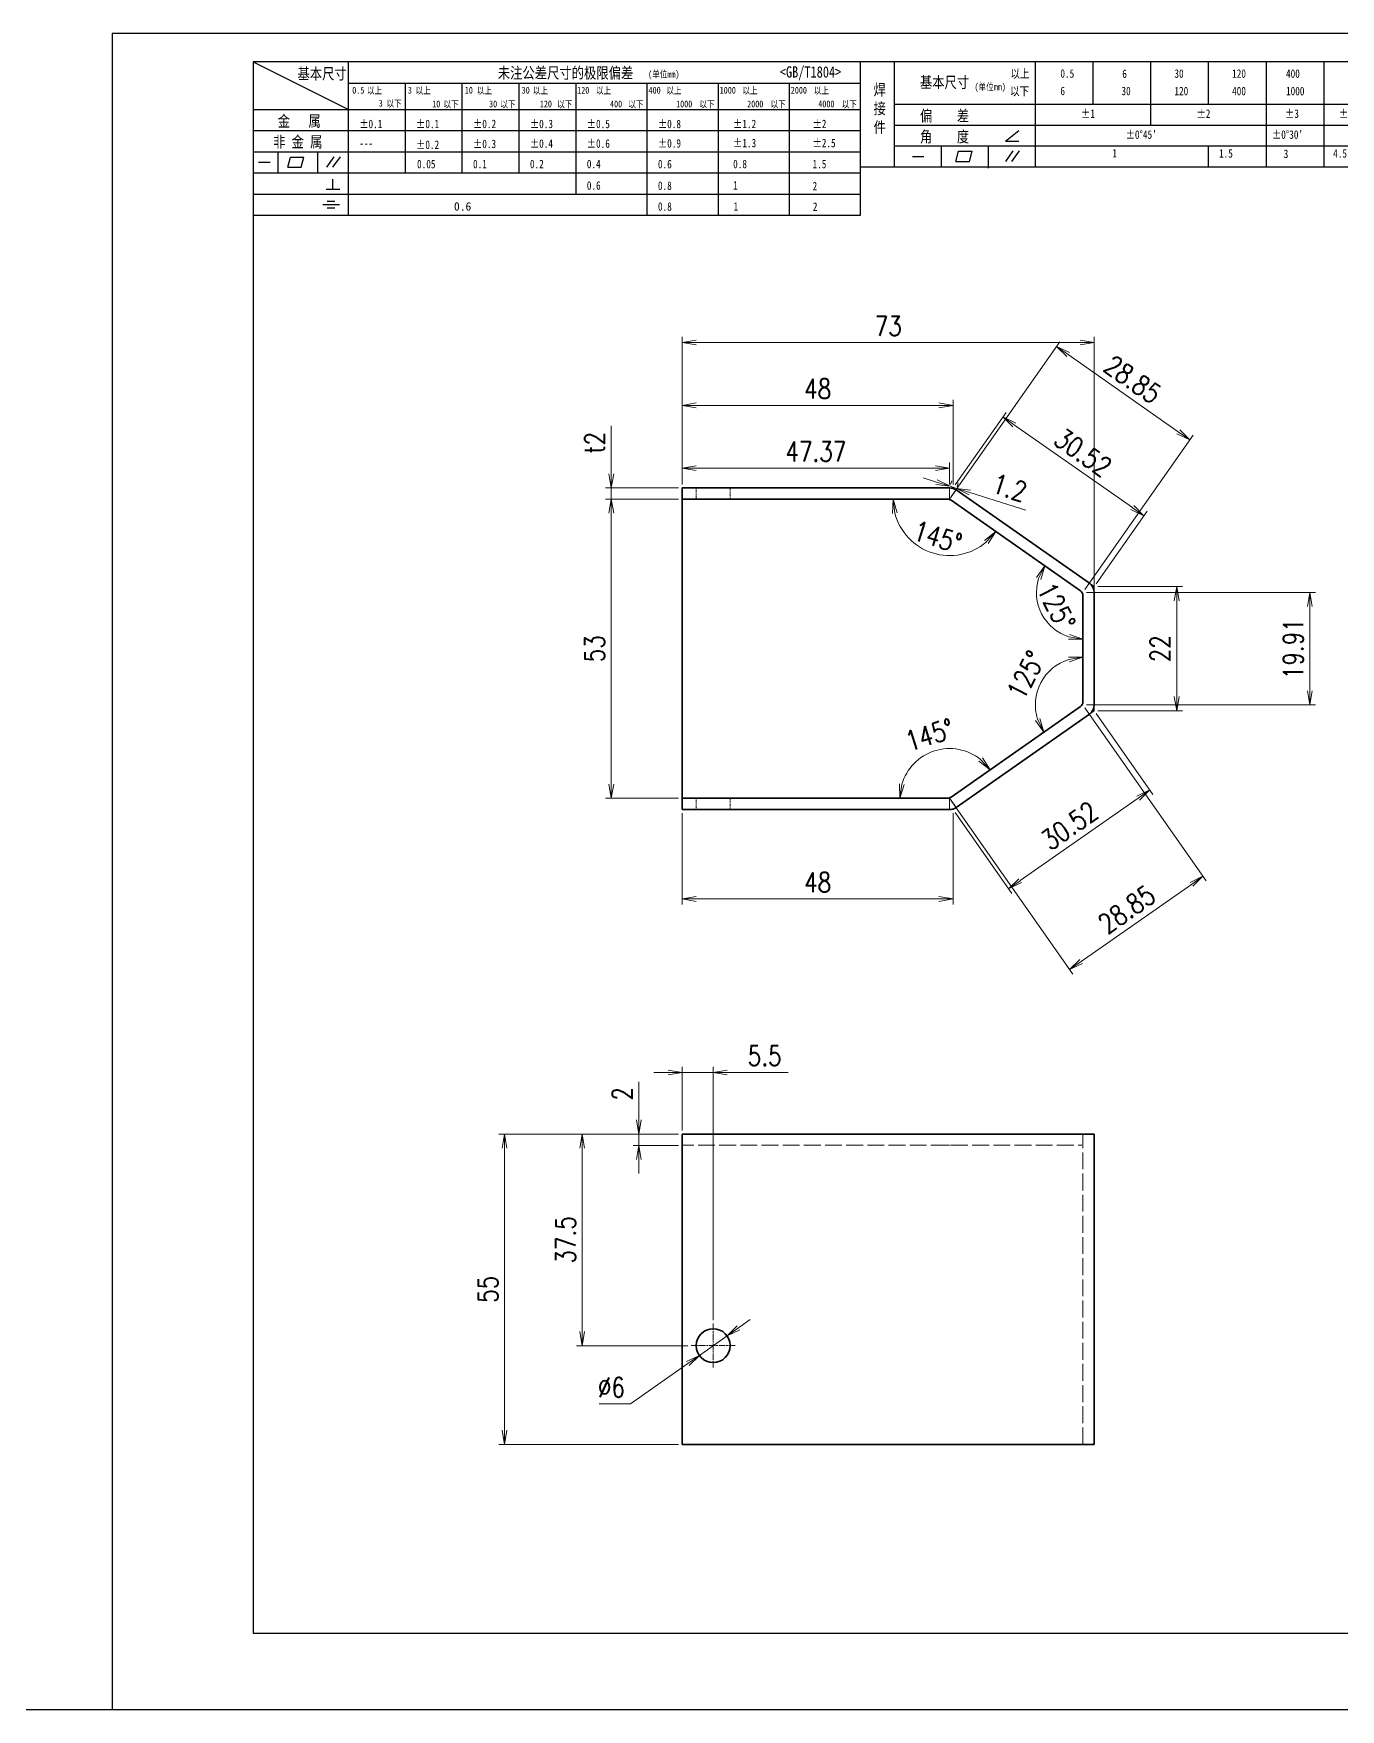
# Model space of a CAD drawing. Header units: millimetres. Extents: x 1201 to 11615, y -7347 to 2683.
# Drawn here: x 10861.1 to 11092.7, y -3109.3 to -2812.3 of the extents above; entities that cross this region are included whole.
import ezdxf

# ---------------------------------------------------------------- set-up
doc = ezdxf.new("R2010")
doc.units = ezdxf.units.MM
doc.linetypes.add('AM_ISO02W050x2', pattern=[3.75, 3, -0.75])
doc.linetypes.add('AM_ISO08W050x2', pattern=[9, 6, -0.75, 1.5, -0.75])
for name, color, linetype, lineweight in [('CENTER', 2, 'AM_ISO08W050x2', 15), ('DIM', 3, 'Continuous', 20), ('DRAWING', 7, 'Continuous', 35), ('HIDDEN', 1, 'AM_ISO02W050x2', 18), ('图框', 7, 'Continuous', 15)]:
    doc.layers.add(name, color=color, linetype=linetype, lineweight=lineweight)
doc.layers.add('图\\M+19E79\\M+195B6\\M+18E9A', color=7, linetype='Continuous')
doc.styles.add('DIM', font='romans.shx', dxfattribs={"width": 0.8, "bigfont": 'bigfont.shx'})
doc.styles.add('国标', font='simfang.ttf', dxfattribs={"width": 0.8})
doc.dimstyles.new('YH 1-1', dxfattribs={"dimtxt": 3.5, "dimasz": 2.5, "dimexe": 1, "dimexo": 0.625, "dimgap": 1.2, "dimtad": 1, "dimtoh": 1, "dimzin": 9, "dimdsep": 46, "dimtxsty": 'DIM', "dimblk": 'OPEN', "dimcen": 0, "dimclrd": 8, "dimclre": 8, "dimclrt": 2, "dimazin": 2, "dimtfac": 0.5, "dimtmove": 0, "dimatfit": 3, "dimldrblk": 'OPEN', "dimfxl": 0, "dimtolj": 1, "dimlwd": 13, "dimlwe": 13, "dimarcsym": 0})
doc.dimstyles.new('YH 1-1$0', dxfattribs={"dimtxt": 3.5, "dimasz": 2.5, "dimexe": 1, "dimexo": 0.625, "dimgap": 1.2, "dimtad": 1, "dimzin": 9, "dimdsep": 46, "dimtxsty": 'DIM', "dimblk": 'OPEN', "dimcen": 0, "dimclrd": 8, "dimclre": 8, "dimclrt": 2, "dimazin": 2, "dimtfac": 0.5, "dimtmove": 0, "dimatfit": 3, "dimldrblk": 'OPEN', "dimfxl": 0, "dimtolj": 1, "dimlwd": 13, "dimlwe": 13, "dimarcsym": 0})
doc.dimstyles.new('YH 1-1$3', dxfattribs={"dimtxt": 3.5, "dimasz": 2.5, "dimexe": 1, "dimexo": 0.625, "dimgap": 1.2, "dimtad": 1, "dimtoh": 1, "dimzin": 9, "dimdsep": 46, "dimtxsty": 'DIM', "dimblk": 'OPEN', "dimcen": 0, "dimclrd": 8, "dimclre": 8, "dimclrt": 2, "dimazin": 2, "dimtfac": 0.5, "dimtmove": 0, "dimatfit": 3, "dimldrblk": 'OPEN', "dimfxl": 0, "dimtolj": 1, "dimlwd": 13, "dimlwe": 13, "dimarcsym": 0})

# ---------------------------------------------------------------- blocks, each defined once
blk = doc.blocks.new('GZDEH零件A3图框V01版')
at = {"layer": 'Defpoints', "linetype": 'Continuous'}
for p, q in [((2857.49, -1549.46), (2857.49, -1846.46)), ((3277.49, -1549.46), (2857.49, -1549.46)), ((2857.49, -1846.46), (3277.49, -1846.46))]:
    blk.add_line(p, q, dxfattribs=at)
at = {"layer": '图\\M+19E79\\M+195B6\\M+18E9A', "linetype": 'Continuous', "lineweight": 30}
for p, q in [((2882.49, -1554.46), (2882.49, -1832.96)), ((3272.49, -1554.46), (2882.49, -1554.46)), ((2882.49, -1832.96), (3272.49, -1832.96))]:
    blk.add_line(p, q, dxfattribs=at)
at = {"layer": '图\\M+19E79\\M+195B6\\M+18E9A', "color": 9}
for p, q in [((2882.49, -1554.46), (2899.37, -1562.92)), ((2899.37, -1581.67), (2899.37, -1554.46)), ((2990.09, -1581.67), (2990.09, -1554.46)), ((2996.09, -1573.08), (2996.09, -1554.46)), ((3021.09, -1561.98), (3021.09, -1554.46)), ((3031.31, -1561.98), (3031.31, -1554.46)), ((3041.53, -1561.98), (3041.53, -1554.46)), ((3051.75, -1561.98), (3051.75, -1554.46)), ((3061.98, -1561.98), (3061.98, -1554.46)), ((3072.2, -1561.98), (3072.2, -1554.46)), ((2899.37, -1558.24), (2990.09, -1558.24)), ((2909.45, -1574.17), (2909.45, -1558.24)), ((2919.53, -1574.17), (2919.53, -1558.24)), ((2929.61, -1574.17), (2929.61, -1558.24)), ((2939.69, -1577.92), (2939.69, -1558.24)), ((2952.29, -1581.67), (2952.29, -1558.24)), ((2964.89, -1581.67), (2964.89, -1558.24)), ((2977.49, -1581.67), (2977.49, -1558.24)), ((2996.09, -1561.98), (3113.09, -1561.98)), ((3021.09, -1573.08), (3021.09, -1561.98)), ((3041.53, -1565.68), (3041.53, -1561.98)), ((3061.98, -1573.08), (3061.98, -1561.98)), ((3072.2, -1573.08), (3072.2, -1561.98)), ((2882.49, -1562.92), (2990.09, -1562.92)), ((2882.49, -1566.67), (2990.09, -1566.67)), ((2996.09, -1565.68), (3113.09, -1565.68)), ((3015.75, -1568.51), (3018.15, -1566.66)), ((2882.49, -1570.42), (2990.09, -1570.42)), ((2886.92, -1574.12), (2886.92, -1570.42)), ((2893.91, -1574.12), (2893.91, -1570.42)), ((2996.09, -1569.38), (3113.09, -1569.38)), ((3004.42, -1573.08), (3004.42, -1569.38)), ((3006.97, -1572.12), (3007.45, -1570.33)), ((3007.45, -1570.33), (3009.86, -1570.33)), ((3009.39, -1572.12), (3009.86, -1570.33)), ((3012.75, -1573.08), (3012.75, -1569.38)), ((3015.75, -1568.51), (3018.15, -1568.51)), ((3015.81, -1572.12), (3017.15, -1570.26)), ((3016.89, -1572.12), (3018.23, -1570.26)), ((3051.75, -1573.08), (3051.75, -1569.38)), ((2883.43, -1572.27), (2885.49, -1572.27)), ((2888.59, -1573.16), (2889.07, -1571.37)), ((2888.59, -1573.16), (2891, -1573.16)), ((2889.07, -1571.37), (2891.48, -1571.37)), ((2891, -1573.16), (2891.48, -1571.37)), ((2895.52, -1573.16), (2896.85, -1571.3)), ((2896.6, -1573.16), (2897.94, -1571.3)), ((2990.09, -1573.08), (3113.09, -1573.08)), ((2999.26, -1571.23), (3001.32, -1571.23)), ((3006.97, -1572.12), (3009.39, -1572.12)), ((3012.75, -1573.33), (3012.75, -1573.08)), ((2882.49, -1574.17), (2990.09, -1574.17)), ((2895.42, -1577.05), (2897.81, -1577.05)), ((2896.58, -1577.05), (2896.58, -1575.28)), ((2882.49, -1577.92), (2990.09, -1577.92)), ((2894.79, -1579.77), (2897.77, -1579.77)), ((2895.57, -1579.17), (2896.92, -1579.17)), ((2882.49, -1581.67), (2990.09, -1581.67)), ((2895.57, -1580.37), (2896.93, -1580.37))]:
    blk.add_line(p, q, dxfattribs=at)
at = {"layer": '图\\M+19E79\\M+195B6\\M+18E9A', "color": 9, "style": '国标', "width": 0.8}
for s, height, p in [('基本尺寸', 2, (2890.33, -1557.58)), ('未注公差尺寸的极限偏差', 2, (2925.81, -1557.44)), ('<GB/T1804>', 2, (2975.78, -1557.27)), ('以上', 1.5, (3016.64, -1557.33)), ('0.5', 1.5, (3025.49, -1557.3)), ('6', 1.5, (3036.45, -1557.34)), ('30', 1.5, (3045.69, -1557.31)), ('120', 1.5, (3055.91, -1557.31)), ('400', 1.5, (3065.46, -1557.31)), ('30', 1.2, (2930.04, -1560.11)), ('基本尺寸', 2, (3000.6, -1559.1)), ('以下', 1.5, (3016.58, -1560.43)), ('6', 1.5, (3025.49, -1560.38)), ('30', 1.5, (3036.31, -1560.39)), ('120', 1.5, (3045.69, -1560.41)), ('400', 1.5, (3055.91, -1560.41)), ('1000', 1.5, (3065.46, -1560.41)), ('金   属', 2, (2886.82, -1565.98)), ('±0.1', 1.5, (2901.27, -1566.23)), ('±0.1', 1.5, (2911.35, -1566.23)), ('±0.2', 1.5, (2921.43, -1566.23)), ('±0.3', 1.5, (2931.51, -1566.23)), ('±0.5', 1.5, (2941.59, -1566.23)), ('±0.8', 1.5, (2954.19, -1566.23)), ('±1.2', 1.5, (2967.51, -1566.23)), ('±2', 1.5, (2981.58, -1566.23)), ('偏    差', 2, (3000.6, -1565.04)), ('±1', 1.5, (3029.16, -1564.42)), ('±2', 1.5, (3049.61, -1564.42)), ('±3', 1.5, (3065.3, -1564.42)), ('±4', 1.5, (3074.85, -1564.42)), ('非 金 属', 2, (2886.02, -1569.65)), ('±0.3', 1.5, (2921.43, -1569.77)), ('±0.4', 1.5, (2931.51, -1569.71)), ('±0.6', 1.5, (2941.59, -1569.71)), ('±0.9', 1.5, (2954.19, -1569.68)), ('±1.3', 1.5, (2967.51, -1569.62)), ('±2.5', 1.5, (2981.58, -1569.61)), ('角    度', 2, (3000.6, -1568.74)), ("±0%%D45'", 1.5, (3037.06, -1568.12)), ("±0%%D30'", 1.5, (3062.98, -1568.12)), ('---', 1.5, (2901.27, -1569.65)), ('±0.2', 1.5, (2911.35, -1569.92)), ('1', 1.5, (3034.69, -1571.43)), ('1.5', 1.5, (3053.59, -1571.46)), ('3', 1.5, (3065.05, -1571.53)), ('4.5', 1.5, (3073.82, -1571.46)), ('0.1', 1.5, (2921.43, -1573.34)), ('0.2', 1.5, (2931.51, -1573.33)), ('0.4', 1.5, (2941.59, -1573.33)), ('0.6', 1.5, (2954.19, -1573.35)), ('0.8', 1.5, (2967.51, -1573.33)), ('1.5', 1.5, (2981.58, -1573.34)), ('0.6', 1.5, (2941.59, -1577.14)), ('0.8', 1.5, (2954.19, -1577.17)), ('1', 1.5, (2967.51, -1577.12)), ('2', 1.5, (2981.58, -1577.26)), ('0.8', 1.5, (2954.19, -1580.87)), ('1', 1.5, (2967.59, -1580.86)), ('2', 1.5, (2981.62, -1580.89))]:
    blk.add_text(s, height=height, dxfattribs=at).set_placement(p)
at = {"layer": '图\\M+19E79\\M+195B6\\M+18E9A', "color": 9, "lineweight": 15, "style": '国标', "width": 0.8}
for s, p in [('(单位mm)', (2952.44, -1557.27)), ('0.5', (2900.03, -1560.11)), ('以上', (2902.64, -1560.16)), ('3', (2909.88, -1560.11)), ('以上', (2911.25, -1560.16)), ('10', (2919.96, -1560.11)), ('以上', (2922.09, -1560.16)), ('以上', (2932.02, -1560.16)), ('120', (2939.88, -1560.11)), ('以上', (2943.21, -1560.16)), ('400', (2952.52, -1560.11)), ('以上', (2955.68, -1560.16)), ('1000', (2965.12, -1560.11)), ('以上', (2969.16, -1560.16)), ('2000', (2977.72, -1560.11)), ('以上', (2981.8, -1560.16)), ('(单位mm)', (3010.27, -1559.51)), ('3', (2904.73, -1562.41)), ('以下', (2906.1, -1562.46)), ('10', (2914.19, -1562.54)), ('以下', (2916.18, -1562.59)), ('30', (2924.27, -1562.54)), ('以下', (2926.26, -1562.59)), ('120', (2933.26, -1562.54)), ('以下', (2936.34, -1562.59)), ('400', (2945.7, -1562.54)), ('以下', (2948.94, -1562.59)), ('1000', (2957.41, -1562.54)), ('以下', (2961.54, -1562.59)), ('2000', (2969.99, -1562.54)), ('以下', (2974.14, -1562.59)), ('4000', (2982.59, -1562.54)), ('以下', (2986.74, -1562.59))]:
    blk.add_text(s, height=1.2, dxfattribs=at).set_placement(p)
at = {"layer": '图\\M+19E79\\M+195B6\\M+18E9A', "color": 9, "lineweight": 13, "style": '国标'}
blk.add_text('0.6', height=1.5, dxfattribs=at).set_placement((2918.05, -1580.85))
at = {"layer": '图\\M+19E79\\M+195B6\\M+18E9A', "color": 9, "insert": (2992.39, -1558.41), "char_height": 2, "width": 3.1877, "attachment_point": 1, "style": '国标'}
blk.add_mtext('焊\\P接\\P件', dxfattribs=at)
at = {"layer": '图\\M+19E79\\M+195B6\\M+18E9A', "color": 9, "insert": (2911.51, -1573.37), "char_height": 1.5, "attachment_point": 7, "style": '国标'}
blk.add_mtext_dynamic_manual_height_columns('0.05', width=5.1982, gutter_width=12.5, heights=[0], dxfattribs=at)
blk = doc.blocks.new('_Open')
at = {"color": 0, "linetype": 'ByBlock', "lineweight": -2}
for p, q in [((-1, 0.17), (0, 0)), ((-1, -0.17), (0, 0)), ((0, 0), (-1, 0))]:
    blk.add_line(p, q, dxfattribs=at)
blk = doc.blocks.new('*D766')
at = {"layer": 'Defpoints', "color": 0, "ltscale": 2, "transparency": 16777216}
for p in [(10976.03, -2878.25), (10976.03, -2892.87), (11024.03, -2892.87)]:
    blk.add_point(p, dxfattribs=at)
at = {"layer": 'DIM', "color": 8, "lineweight": 13, "ltscale": 2, "transparency": 16777216}
for p, q in [((10976.03, -2892.24), (10976.03, -2877.25)), ((11024.03, -2892.24), (11024.03, -2877.25)), ((11021.53, -2878.25), (10978.53, -2878.25))]:
    blk.add_line(p, q, dxfattribs=at)
at = {"layer": 'DIM', "color": 8, "lineweight": 13, "ltscale": 2, "transparency": 16777216, "xscale": 2.5, "yscale": 2.5, "zscale": 2.5, "rotation": 180}
blk.add_blockref('_Open', (10976.03, -2878.25), dxfattribs=at)
at = {"layer": 'DIM', "color": 8, "lineweight": 13, "ltscale": 2, "transparency": 16777216, "xscale": 2.5, "yscale": 2.5, "zscale": 2.5}
blk.add_blockref('_Open', (11024.03, -2878.25), dxfattribs=at)
at = {"layer": 'DIM', "color": 2, "ltscale": 2, "transparency": 16777216, "insert": (11000.03, -2875.3), "char_height": 3.5, "attachment_point": 5, "style": 'DIM'}
blk.add_mtext('\\A1;48', dxfattribs=at)
blk = doc.blocks.new('*D767')
at = {"layer": 'Defpoints', "color": 0, "ltscale": 2, "transparency": 16777216}
for p in [(11024.03, -2892.87), (11057.83, -2897.8), (11049.03, -2910.37)]:
    blk.add_point(p, dxfattribs=at)
at = {"layer": 'DIM', "color": 8, "lineweight": 13, "ltscale": 2, "transparency": 16777216}
for p, q in [((11024.39, -2892.35), (11033.41, -2879.48)), ((11034.88, -2881.73), (11055.79, -2896.37)), ((11049.39, -2909.86), (11058.41, -2896.98))]:
    blk.add_line(p, q, dxfattribs=at)
at = {"layer": 'DIM', "color": 8, "lineweight": 13, "ltscale": 2, "transparency": 16777216, "xscale": 2.5, "yscale": 2.5, "zscale": 2.5}
for p, rotation in [((11032.83, -2880.29), 144.9999995960747), ((11057.83, -2897.8), 324.9999995960747)]:
    blk.add_blockref('_Open', p, dxfattribs=dict(at, rotation=rotation))
at = {"layer": 'DIM', "color": 2, "ltscale": 2, "transparency": 16777216, "insert": (11047.03, -2886.63), "char_height": 3.5, "attachment_point": 5, "rotation": 325, "style": 'DIM'}
blk.add_mtext('\\A1;30.52', dxfattribs=at)
blk = doc.blocks.new('*D768')
at = {"layer": 'Defpoints', "color": 0, "ltscale": 2, "transparency": 16777216}
for p in [(11049.03, -2910.37), (11049.03, -2932.36), (11063.65, -2932.36)]:
    blk.add_point(p, dxfattribs=at)
at = {"layer": 'DIM', "color": 8, "lineweight": 13, "ltscale": 2, "transparency": 16777216}
for p, q in [((11049.66, -2910.37), (11064.65, -2910.37)), ((11063.65, -2912.87), (11063.65, -2929.86)), ((11049.66, -2932.36), (11064.65, -2932.36))]:
    blk.add_line(p, q, dxfattribs=at)
at = {"layer": 'DIM', "color": 8, "lineweight": 13, "ltscale": 2, "transparency": 16777216, "xscale": 2.5, "yscale": 2.5, "zscale": 2.5}
for p, rotation in [((11063.65, -2910.37), 90), ((11063.65, -2932.36), 270)]:
    blk.add_blockref('_Open', p, dxfattribs=dict(at, rotation=rotation))
at = {"layer": 'DIM', "color": 2, "ltscale": 2, "transparency": 16777216, "insert": (11060.7, -2921.37), "char_height": 3.5, "attachment_point": 5, "rotation": 90, "style": 'DIM'}
blk.add_mtext('\\A1;22', dxfattribs=at)
blk = doc.blocks.new('*D769')
at = {"layer": 'Defpoints', "color": 0, "ltscale": 2, "transparency": 16777216}
for p in [(11049.03, -2932.36), (11024.03, -2949.87), (11033.86, -2963.91)]:
    blk.add_point(p, dxfattribs=at)
at = {"layer": 'DIM', "color": 8, "lineweight": 13, "ltscale": 2, "transparency": 16777216}
for p, q in [((11049.39, -2932.87), (11059.44, -2947.22)), ((11056.82, -2947.84), (11035.91, -2962.47)), ((11024.39, -2950.38), (11034.44, -2964.73))]:
    blk.add_line(p, q, dxfattribs=at)
at = {"layer": 'DIM', "color": 8, "lineweight": 13, "ltscale": 2, "transparency": 16777216, "xscale": 2.5, "yscale": 2.5, "zscale": 2.5}
for p, rotation in [((11058.86, -2946.4), 35.00000037787673), ((11033.86, -2963.91), 215.0000003778767)]:
    blk.add_blockref('_Open', p, dxfattribs=dict(at, rotation=rotation))
at = {"layer": 'DIM', "color": 2, "ltscale": 2, "transparency": 16777216, "insert": (11044.67, -2952.74), "char_height": 3.5, "attachment_point": 5, "rotation": 35, "style": 'DIM'}
blk.add_mtext('\\A1;30.52', dxfattribs=at)
blk = doc.blocks.new('*D770')
at = {"layer": 'Defpoints', "color": 0, "ltscale": 2, "transparency": 16777216}
for p in [(10976.03, -2949.87), (11024.03, -2949.87), (11024.03, -2965.72)]:
    blk.add_point(p, dxfattribs=at)
at = {"layer": 'DIM', "color": 8, "lineweight": 13, "ltscale": 2, "transparency": 16777216}
for p, q in [((10976.03, -2950.49), (10976.03, -2966.72)), ((11024.03, -2950.49), (11024.03, -2966.72)), ((10978.53, -2965.72), (11021.53, -2965.72))]:
    blk.add_line(p, q, dxfattribs=at)
at = {"layer": 'DIM', "color": 8, "lineweight": 13, "ltscale": 2, "transparency": 16777216, "xscale": 2.5, "yscale": 2.5, "zscale": 2.5, "rotation": 180}
blk.add_blockref('_Open', (10976.03, -2965.72), dxfattribs=at)
at = {"layer": 'DIM', "color": 8, "lineweight": 13, "ltscale": 2, "transparency": 16777216, "xscale": 2.5, "yscale": 2.5, "zscale": 2.5}
blk.add_blockref('_Open', (11024.03, -2965.72), dxfattribs=at)
at = {"layer": 'DIM', "color": 2, "ltscale": 2, "transparency": 16777216, "insert": (11000.03, -2962.77), "char_height": 3.5, "attachment_point": 5, "style": 'DIM'}
blk.add_mtext('\\A1;48', dxfattribs=at)
blk = doc.blocks.new('*D771')
at = {"layer": 'Defpoints', "color": 0, "ltscale": 2, "transparency": 16777216}
for p in [(10963.47, -2894.87), (10976.03, -2892.87), (10976.03, -2894.87)]:
    blk.add_point(p, dxfattribs=at)
at = {"layer": 'DIM', "color": 8, "lineweight": 13, "ltscale": 2, "transparency": 16777216}
for p, q in [((10963.47, -2890.37), (10963.47, -2881.87)), ((10975.41, -2892.87), (10962.47, -2892.87)), ((10975.41, -2894.87), (10962.47, -2894.87)), ((10963.47, -2894.87), (10963.47, -2892.87)), ((10963.47, -2897.37), (10963.47, -2899.87))]:
    blk.add_line(p, q, dxfattribs=at)
at = {"layer": 'DIM', "color": 8, "lineweight": 13, "ltscale": 2, "transparency": 16777216, "xscale": 2.5, "yscale": 2.5, "zscale": 2.5}
for p, rotation in [((10963.47, -2892.87), 270), ((10963.47, -2894.87), 90)]:
    blk.add_blockref('_Open', p, dxfattribs=dict(at, rotation=rotation))
at = {"layer": 'DIM', "color": 2, "ltscale": 2, "transparency": 16777216, "insert": (10960.52, -2884.87), "char_height": 3.5, "attachment_point": 5, "rotation": 90, "style": 'DIM'}
blk.add_mtext('\\A1;t2', dxfattribs=at)
blk = doc.blocks.new('*D772')
at = {"layer": 'Defpoints', "color": 0, "ltscale": 2, "transparency": 16777216}
for p in [(10991.03, -2894.87), (11023.09, -2894.87), (11023.66, -2895.05), (11016.75, -2902.34), (11046.61, -2911.11)]:
    blk.add_point(p, dxfattribs=at)
at = {"layer": 'DIM', "color": 8, "lineweight": 13, "ltscale": 2, "transparency": 16777216}
blk.add_arc((11023.4, -2894.87), 10, 194.362, 310.638, dxfattribs=at)
at = {"layer": 'DIM', "color": 8, "lineweight": 13, "ltscale": 2, "transparency": 16777216, "xscale": 2.5, "yscale": 2.5, "zscale": 2.5}
for p, rotation in [((11013.4, -2894.87), 97.18098133257791), ((11031.59, -2900.6), 47.81901785961236)]:
    blk.add_blockref('_Open', p, dxfattribs=dict(at, rotation=rotation))
at = {"layer": 'DIM', "color": 2, "ltscale": 2, "transparency": 16777216, "insert": (11021.28, -2901.59), "char_height": 3.5, "attachment_point": 5, "rotation": 342.5, "style": 'DIM'}
blk.add_mtext('\\A1;145\\M+1818B', dxfattribs=at)
blk = doc.blocks.new('*D773')
at = {"layer": 'Defpoints', "color": 0, "ltscale": 2, "transparency": 16777216}
for p in [(11023.66, -2895.05), (11038.84, -2912.37), (11046.61, -2911.11), (11047.03, -2911.93), (11047.03, -2930.8)]:
    blk.add_point(p, dxfattribs=at)
at = {"layer": 'DIM', "color": 8, "lineweight": 13, "ltscale": 2, "transparency": 16777216}
blk.add_arc((11047.03, -2911.41), 8.24, 162.4435, 252.5565, dxfattribs=at)
at = {"layer": 'DIM', "color": 8, "lineweight": 13, "ltscale": 2, "transparency": 16777216, "xscale": 2.5, "yscale": 2.5, "zscale": 2.5}
for p, rotation in [((11040.28, -2906.68), 63.72176152290877), ((11047.03, -2919.66), 351.2782376693161)]:
    blk.add_blockref('_Open', p, dxfattribs=dict(at, rotation=rotation))
at = {"layer": 'DIM', "color": 2, "ltscale": 2, "transparency": 16777216, "insert": (11042.34, -2913.86), "char_height": 3.5, "attachment_point": 5, "rotation": 297.5, "style": 'DIM'}
blk.add_mtext('\\A1;125\\M+1818B', dxfattribs=at)
blk = doc.blocks.new('*D774')
at = {"layer": 'Defpoints', "color": 0, "ltscale": 2, "transparency": 16777216}
for p in [(11047.03, -2911.93), (11038.66, -2930.34), (11047.03, -2930.8), (11046.61, -2931.62), (11023.66, -2947.69)]:
    blk.add_point(p, dxfattribs=at)
at = {"layer": 'DIM', "color": 8, "lineweight": 13, "ltscale": 2, "transparency": 16777216}
blk.add_arc((11047.03, -2931.32), 8.43, 107.0611, 197.9389, dxfattribs=at)
at = {"layer": 'DIM', "color": 8, "lineweight": 13, "ltscale": 2, "transparency": 16777216, "xscale": 2.5, "yscale": 2.5, "zscale": 2.5}
for p, rotation in [((11047.03, -2922.89), 8.530535466763277), ((11040.13, -2936.15), 296.4694637254903)]:
    blk.add_blockref('_Open', p, dxfattribs=dict(at, rotation=rotation))
at = {"layer": 'DIM', "color": 2, "ltscale": 2, "transparency": 16777216, "insert": (11036.96, -2926.02), "char_height": 3.5, "attachment_point": 5, "rotation": 62.2462, "style": 'DIM'}
blk.add_mtext('\\A1;125\\M+1818B', dxfattribs=at)
blk = doc.blocks.new('*D775')
at = {"layer": 'Defpoints', "color": 0, "ltscale": 2, "transparency": 16777216}
for p in [(11046.61, -2931.62), (11024.42, -2939.12), (10991.03, -2947.87), (11023.09, -2947.87), (11023.66, -2947.69)]:
    blk.add_point(p, dxfattribs=at)
at = {"layer": 'DIM', "color": 8, "lineweight": 13, "ltscale": 2, "transparency": 16777216}
blk.add_arc((11023.4, -2947.87), 8.81, 51.3171, 163.6829, dxfattribs=at)
at = {"layer": 'DIM', "color": 8, "lineweight": 13, "ltscale": 2, "transparency": 16777216, "xscale": 2.5, "yscale": 2.5, "zscale": 2.5}
for p, rotation in [((11030.62, -2942.81), 313.1585556057875), ((11014.59, -2947.87), 261.8414435951436)]:
    blk.add_blockref('_Open', p, dxfattribs=dict(at, rotation=rotation))
at = {"layer": 'DIM', "color": 2, "ltscale": 2, "transparency": 16777216, "insert": (11019.87, -2936.65), "char_height": 3.5, "attachment_point": 5, "rotation": 17.5, "style": 'DIM'}
blk.add_mtext('\\A1;145\\M+1818B', dxfattribs=at)
blk = doc.blocks.new('*D776')
at = {"layer": 'Defpoints', "color": 0, "ltscale": 2, "transparency": 16777216}
for p in [(10976.03, -2894.87), (10963.47, -2947.87), (10976.03, -2947.87)]:
    blk.add_point(p, dxfattribs=at)
at = {"layer": 'DIM', "color": 8, "lineweight": 13, "ltscale": 2, "transparency": 16777216}
for p, q in [((10975.41, -2894.87), (10962.47, -2894.87)), ((10963.47, -2897.37), (10963.47, -2945.37)), ((10975.41, -2947.87), (10962.47, -2947.87))]:
    blk.add_line(p, q, dxfattribs=at)
at = {"layer": 'DIM', "color": 8, "lineweight": 13, "ltscale": 2, "transparency": 16777216, "xscale": 2.5, "yscale": 2.5, "zscale": 2.5}
for p, rotation in [((10963.47, -2894.87), 90), ((10963.47, -2947.87), 270)]:
    blk.add_blockref('_Open', p, dxfattribs=dict(at, rotation=rotation))
at = {"layer": 'DIM', "color": 2, "ltscale": 2, "transparency": 16777216, "insert": (10960.52, -2921.37), "char_height": 3.5, "attachment_point": 5, "rotation": 90, "style": 'DIM'}
blk.add_mtext('\\A1;53', dxfattribs=at)
blk = doc.blocks.new('*D777')
at = {"layer": 'Defpoints', "color": 0, "ltscale": 2, "transparency": 16777216}
for p in [(11049.03, -2867.12), (10976.03, -2892.87), (11049.03, -2911.41)]:
    blk.add_point(p, dxfattribs=at)
at = {"layer": 'DIM', "color": 8, "lineweight": 13, "ltscale": 2, "transparency": 16777216}
for p, q in [((10976.03, -2892.24), (10976.03, -2866.12)), ((10978.53, -2867.12), (11046.53, -2867.12)), ((11049.03, -2910.79), (11049.03, -2866.12))]:
    blk.add_line(p, q, dxfattribs=at)
at = {"layer": 'DIM', "color": 8, "lineweight": 13, "ltscale": 2, "transparency": 16777216, "xscale": 2.5, "yscale": 2.5, "zscale": 2.5, "rotation": 180}
blk.add_blockref('_Open', (10976.03, -2867.12), dxfattribs=at)
at = {"layer": 'DIM', "color": 8, "lineweight": 13, "ltscale": 2, "transparency": 16777216, "xscale": 2.5, "yscale": 2.5, "zscale": 2.5}
blk.add_blockref('_Open', (11049.03, -2867.12), dxfattribs=at)
at = {"layer": 'DIM', "color": 2, "ltscale": 2, "transparency": 16777216, "insert": (11012.53, -2864.17), "char_height": 3.5, "attachment_point": 5, "style": 'DIM'}
blk.add_mtext('\\A1;73', dxfattribs=at)
blk = doc.blocks.new('*D778')
at = {"layer": 'Defpoints', "color": 0, "ltscale": 2, "transparency": 16777216}
for p in [(10976.03, -3007.38), (10944.57, -3062.38), (10976.03, -3062.38)]:
    blk.add_point(p, dxfattribs=at)
at = {"layer": 'DIM', "color": 8, "lineweight": 13, "ltscale": 2, "transparency": 16777216}
for p, q in [((10975.41, -3007.38), (10943.57, -3007.38)), ((10944.57, -3009.88), (10944.57, -3059.88)), ((10975.41, -3062.38), (10943.57, -3062.38))]:
    blk.add_line(p, q, dxfattribs=at)
at = {"layer": 'DIM', "color": 8, "lineweight": 13, "ltscale": 2, "transparency": 16777216, "xscale": 2.5, "yscale": 2.5, "zscale": 2.5}
for p, rotation in [((10944.57, -3007.38), 90), ((10944.57, -3062.38), 270)]:
    blk.add_blockref('_Open', p, dxfattribs=dict(at, rotation=rotation))
at = {"layer": 'DIM', "color": 2, "ltscale": 2, "transparency": 16777216, "insert": (10941.62, -3034.88), "char_height": 3.5, "attachment_point": 5, "rotation": 90, "style": 'DIM'}
blk.add_mtext('\\A1;55', dxfattribs=at)
blk = doc.blocks.new('*D779')
at = {"layer": 'Defpoints', "color": 0, "ltscale": 2, "transparency": 16777216}
for p in [(10958.33, -3007.38), (10976.03, -3007.38), (10977.63, -3044.88)]:
    blk.add_point(p, dxfattribs=at)
at = {"layer": 'DIM', "color": 8, "lineweight": 13, "ltscale": 2, "transparency": 16777216}
for p, q in [((10975.41, -3007.38), (10957.33, -3007.38)), ((10958.33, -3042.38), (10958.33, -3009.88)), ((10977.01, -3044.88), (10957.33, -3044.88))]:
    blk.add_line(p, q, dxfattribs=at)
at = {"layer": 'DIM', "color": 8, "lineweight": 13, "ltscale": 2, "transparency": 16777216, "xscale": 2.5, "yscale": 2.5, "zscale": 2.5}
for p, rotation in [((10958.33, -3007.38), 90), ((10958.33, -3044.88), 270)]:
    blk.add_blockref('_Open', p, dxfattribs=dict(at, rotation=rotation))
at = {"layer": 'DIM', "color": 2, "ltscale": 2, "transparency": 16777216, "insert": (10955.38, -3026.13), "char_height": 3.5, "attachment_point": 5, "rotation": 90, "style": 'DIM'}
blk.add_mtext('\\A1;37.5', dxfattribs=at)
blk = doc.blocks.new('*D780')
at = {"layer": 'Defpoints', "color": 0, "ltscale": 2, "transparency": 16777216}
for p in [(10983.98, -3043.14), (10979.08, -3046.61)]:
    blk.add_point(p, dxfattribs=at)
at = {"layer": 'DIM', "color": 8, "lineweight": 13, "ltscale": 2, "transparency": 16777216}
for p, q in [((10986.02, -3041.7), (10988.06, -3040.26)), ((10983.98, -3043.14), (10979.08, -3046.61)), ((10966.9, -3055.21), (10977.04, -3048.05)), ((10961.3, -3055.21), (10966.9, -3055.21))]:
    blk.add_line(p, q, dxfattribs=at)
at = {"layer": 'DIM', "color": 8, "lineweight": 13, "ltscale": 2, "transparency": 16777216, "xscale": 2.5, "yscale": 2.5, "zscale": 2.5}
for p, rotation in [((10983.98, -3043.14), 215.248263165632), ((10979.08, -3046.61), 35.24826316563199)]:
    blk.add_blockref('_Open', p, dxfattribs=dict(at, rotation=rotation))
at = {"layer": 'DIM', "color": 2, "ltscale": 2, "transparency": 16777216, "insert": (10963.5, -3052.26), "char_height": 3.5, "attachment_point": 5, "style": 'DIM'}
blk.add_mtext('\\A1;∅6', dxfattribs=at)
blk = doc.blocks.new('*D781')
at = {"layer": 'Defpoints', "color": 0, "ltscale": 2, "transparency": 16777216}
for p in [(10968.36, -3007.38), (10976.03, -3007.38), (10976.03, -3009.38)]:
    blk.add_point(p, dxfattribs=at)
at = {"layer": 'DIM', "color": 8, "lineweight": 13, "ltscale": 2, "transparency": 16777216}
for p, q in [((10968.36, -3004.88), (10968.36, -2998.11)), ((10975.41, -3007.38), (10967.36, -3007.38)), ((10968.36, -3009.38), (10968.36, -3007.38)), ((10975.41, -3009.38), (10967.36, -3009.38)), ((10968.36, -3011.88), (10968.36, -3014.38))]:
    blk.add_line(p, q, dxfattribs=at)
at = {"layer": 'DIM', "color": 8, "lineweight": 13, "ltscale": 2, "transparency": 16777216, "xscale": 2.5, "yscale": 2.5, "zscale": 2.5}
for p, rotation in [((10968.36, -3007.38), 270), ((10968.36, -3009.38), 90)]:
    blk.add_blockref('_Open', p, dxfattribs=dict(at, rotation=rotation))
at = {"layer": 'DIM', "color": 2, "ltscale": 2, "transparency": 16777216, "insert": (10965.41, -3000.24), "char_height": 3.5, "attachment_point": 5, "rotation": 90, "style": 'DIM'}
blk.add_mtext('\\A1;2', dxfattribs=at)
blk = doc.blocks.new('*D782')
at = {"layer": 'Defpoints', "color": 0, "ltscale": 2, "transparency": 16777216}
for p in [(10976.03, -2996.47), (10976.03, -3007.38), (10981.53, -3040.98)]:
    blk.add_point(p, dxfattribs=at)
at = {"layer": 'DIM', "color": 8, "lineweight": 13, "ltscale": 2, "transparency": 16777216}
for p, q in [((10973.53, -2996.47), (10971.03, -2996.47)), ((10976.03, -3006.75), (10976.03, -2995.47)), ((10976.03, -2996.47), (10981.53, -2996.47)), ((10981.53, -3040.35), (10981.53, -2995.47)), ((10984.03, -2996.47), (10994.8, -2996.47))]:
    blk.add_line(p, q, dxfattribs=at)
at = {"layer": 'DIM', "color": 8, "lineweight": 13, "ltscale": 2, "transparency": 16777216, "xscale": 2.5, "yscale": 2.5, "zscale": 2.5}
blk.add_blockref('_Open', (10976.03, -2996.47), dxfattribs=at)
at = {"layer": 'DIM', "color": 8, "lineweight": 13, "ltscale": 2, "transparency": 16777216, "xscale": 2.5, "yscale": 2.5, "zscale": 2.5, "rotation": 180}
blk.add_blockref('_Open', (10981.53, -2996.47), dxfattribs=at)
at = {"layer": 'DIM', "color": 2, "ltscale": 2, "transparency": 16777216, "insert": (10990.66, -2993.52), "char_height": 3.5, "attachment_point": 5, "style": 'DIM'}
blk.add_mtext('\\A1;5.5', dxfattribs=at)
blk = doc.blocks.new('*D784')
at = {"layer": 'Defpoints', "color": 0, "ltscale": 2, "transparency": 16777216}
for p in [(11023.4, -2892.87), (11024.55, -2893.23), (11024.63, -2892.95)]:
    blk.add_point(p, dxfattribs=at)
at = {"layer": 'DIM', "color": 8, "lineweight": 13, "ltscale": 2, "transparency": 16777216}
for p, q in [((11021.1, -2891.84), (11018.72, -2891.09)), ((11023.49, -2892.59), (11024.63, -2892.95)), ((11023.59, -2892.27), (11023.79, -2891.64)), ((11024.74, -2892.63), (11024.94, -2892)), ((11027.02, -2893.71), (11036.91, -2896.82))]:
    blk.add_line(p, q, dxfattribs=at)
at = {"layer": 'DIM', "color": 8, "lineweight": 13, "ltscale": 2, "transparency": 16777216, "xscale": 2.5, "yscale": 2.5, "zscale": 2.5}
for p, rotation in [((11023.49, -2892.59), 342.5000011092635), ((11024.63, -2892.95), 162.5000011092635)]:
    blk.add_blockref('_Open', p, dxfattribs=dict(at, rotation=rotation))
at = {"layer": 'DIM', "color": 2, "ltscale": 2, "transparency": 16777216, "insert": (11034.04, -2892.83), "char_height": 3.5, "attachment_point": 5, "rotation": 342.5, "style": 'DIM'}
blk.add_mtext('\\A1;1.2', dxfattribs=at)
blk = doc.blocks.new('*D785')
at = {"layer": 'Defpoints', "color": 0, "ltscale": 2, "transparency": 16777216}
for p in [(11065.98, -2884.35), (11023.4, -2894.87), (11047.03, -2911.41)]:
    blk.add_point(p, dxfattribs=at)
at = {"layer": 'DIM', "color": 8, "lineweight": 13, "ltscale": 2, "transparency": 16777216}
for p, q in [((11023.76, -2894.35), (11042.92, -2866.99)), ((11044.4, -2869.24), (11063.93, -2882.92)), ((11047.39, -2910.9), (11066.55, -2883.53))]:
    blk.add_line(p, q, dxfattribs=at)
at = {"layer": 'DIM', "color": 8, "lineweight": 13, "ltscale": 2, "transparency": 16777216, "xscale": 2.5, "yscale": 2.5, "zscale": 2.5}
for p, rotation in [((11042.35, -2867.81), 145.0000011519695), ((11065.98, -2884.35), 325.0000011519695)]:
    blk.add_blockref('_Open', p, dxfattribs=dict(at, rotation=rotation))
at = {"layer": 'DIM', "color": 2, "ltscale": 2, "transparency": 16777216, "insert": (11055.86, -2873.66), "char_height": 3.5, "attachment_point": 5, "rotation": 325, "style": 'DIM'}
blk.add_mtext('\\A1;28.85', dxfattribs=at)
blk = doc.blocks.new('*D786')
at = {"layer": 'Defpoints', "color": 0, "ltscale": 2, "transparency": 16777216}
for p in [(11047.03, -2911.41), (11047.03, -2931.32), (11087.24, -2931.32)]:
    blk.add_point(p, dxfattribs=at)
at = {"layer": 'DIM', "color": 8, "lineweight": 13, "ltscale": 2, "transparency": 16777216}
for p, q in [((11047.66, -2911.41), (11088.24, -2911.41)), ((11087.24, -2913.91), (11087.24, -2928.82)), ((11047.66, -2931.32), (11088.24, -2931.32))]:
    blk.add_line(p, q, dxfattribs=at)
at = {"layer": 'DIM', "color": 8, "lineweight": 13, "ltscale": 2, "transparency": 16777216, "xscale": 2.5, "yscale": 2.5, "zscale": 2.5}
for p, rotation in [((11087.24, -2911.41), 90), ((11087.24, -2931.32), 270)]:
    blk.add_blockref('_Open', p, dxfattribs=dict(at, rotation=rotation))
at = {"layer": 'DIM', "color": 2, "ltscale": 2, "transparency": 16777216, "insert": (11084.29, -2921.37), "char_height": 3.5, "attachment_point": 5, "rotation": 90, "style": 'DIM'}
blk.add_mtext('\\A1;19.91', dxfattribs=at)
blk = doc.blocks.new('*D787')
at = {"layer": 'Defpoints', "color": 0, "ltscale": 2, "transparency": 16777216}
for p in [(11047.03, -2931.32), (11023.4, -2947.87), (11044.67, -2978.24)]:
    blk.add_point(p, dxfattribs=at)
at = {"layer": 'DIM', "color": 8, "lineweight": 13, "ltscale": 2, "transparency": 16777216}
for p, q in [((11047.39, -2931.83), (11068.87, -2962.51)), ((11023.76, -2948.38), (11045.24, -2979.06)), ((11066.25, -2963.13), (11046.72, -2976.81))]:
    blk.add_line(p, q, dxfattribs=at)
at = {"layer": 'DIM', "color": 8, "lineweight": 13, "ltscale": 2, "transparency": 16777216, "xscale": 2.5, "yscale": 2.5, "zscale": 2.5}
for p, rotation in [((11068.3, -2961.69), 35.00000116744442), ((11044.67, -2978.24), 215.0000011674444)]:
    blk.add_blockref('_Open', p, dxfattribs=dict(at, rotation=rotation))
at = {"layer": 'DIM', "color": 2, "ltscale": 2, "transparency": 16777216, "insert": (11054.79, -2967.55), "char_height": 3.5, "attachment_point": 5, "rotation": 35, "style": 'DIM'}
blk.add_mtext('\\A1;28.85', dxfattribs=at)
blk = doc.blocks.new('*D789')
at = {"layer": 'Defpoints', "color": 0, "ltscale": 2, "transparency": 16777216}
for p in [(11023.4, -2889.37), (10976.03, -2892.87), (11023.4, -2892.87)]:
    blk.add_point(p, dxfattribs=at)
at = {"layer": 'DIM', "color": 8, "lineweight": 13, "ltscale": 2, "transparency": 16777216}
for p, q in [((10976.03, -2892.24), (10976.03, -2888.37)), ((10978.53, -2889.37), (11020.9, -2889.37)), ((11023.4, -2892.24), (11023.4, -2888.37))]:
    blk.add_line(p, q, dxfattribs=at)
at = {"layer": 'DIM', "color": 8, "lineweight": 13, "ltscale": 2, "transparency": 16777216, "xscale": 2.5, "yscale": 2.5, "zscale": 2.5, "rotation": 180}
blk.add_blockref('_Open', (10976.03, -2889.37), dxfattribs=at)
at = {"layer": 'DIM', "color": 8, "lineweight": 13, "ltscale": 2, "transparency": 16777216, "xscale": 2.5, "yscale": 2.5, "zscale": 2.5}
blk.add_blockref('_Open', (11023.4, -2889.37), dxfattribs=at)
at = {"layer": 'DIM', "color": 2, "ltscale": 2, "transparency": 16777216, "insert": (10999.72, -2886.42), "char_height": 3.5, "attachment_point": 5, "style": 'DIM'}
blk.add_mtext('\\A1;47.37', dxfattribs=at)

msp = doc.modelspace()

# ---------------------------------------------------------------- linework, layer by layer
msp.add_line((10120.957, -3109.349), (11615.446, -3109.349))
at = {"layer": 'CENTER', "ltscale": 0.195}
msp.add_line((10981.532, -3040.975), (10981.532, -3048.775), dxfattribs=at)
at = {"layer": 'CENTER', "ltscale": 0.195001}
msp.add_line((10985.431, -3044.875), (10977.631, -3044.875), dxfattribs=at)
at = {"layer": 'DIM', "ltscale": 2}
for p, q in [((11023.401, -2892.867), (11024.031, -2892.867)), ((11023.401, -2894.867), (11023.401, -2892.867)), ((11023.401, -2894.867), (11024.548, -2893.228)), ((11024.548, -2893.228), (11024.031, -2892.867)), ((11048.179, -2909.775), (11049.031, -2910.372)), ((11049.031, -2911.413), (11049.031, -2910.372)), ((11049.031, -2931.32), (11049.031, -2932.361)), ((11048.179, -2932.959), (11049.031, -2932.361)), ((11023.401, -2947.867), (11023.401, -2949.867)), ((11023.401, -2947.867), (11024.548, -2949.505)), ((11023.401, -2949.867), (11024.031, -2949.867)), ((11024.548, -2949.505), (11024.031, -2949.867))]:
    msp.add_line(p, q, dxfattribs=at)
at = {"layer": 'DRAWING', "lineweight": 35}
for p, q in [((10976.031, -2892.867), (11023.401, -2892.867)), ((10976.031, -2894.867), (11023.086, -2894.867)), ((10976.031, -2894.867), (10976.031, -2947.867)), ((10976.031, -2894.867), (11023.086, -2894.867)), ((11023.659, -2895.047), (11046.605, -2911.114)), ((11046.605, -2911.114), (11023.659, -2895.048)), ((11048.179, -2909.775), (11024.548, -2893.228)), ((11023.659, -2947.686), (11046.605, -2931.619)), ((11024.548, -2949.505), (11048.179, -2932.959)), ((11023.086, -2947.867), (10976.031, -2947.867)), ((11023.086, -2947.867), (10976.031, -2947.867)), ((11023.401, -2949.867), (10976.031, -2949.867)), ((11023.086, -3007.375), (10976.031, -3007.375)), ((10976.031, -3007.375), (10976.031, -3062.375)), ((11023.401, -3007.375), (10976.031, -3007.375)), ((11023.659, -3007.375), (11046.605, -3007.375)), ((11024.548, -3007.375), (11048.179, -3007.375)), ((11049.031, -3007.375), (11049.031, -3062.375)), ((11023.401, -3062.375), (10976.031, -3062.375)), ((11024.548, -3062.375), (11048.179, -3062.375))]:
    msp.add_line(p, q, dxfattribs=at)
at = {"layer": 'DRAWING', "lineweight": 35, "ltscale": 0.05}
for p, q in [((10976.031, -2892.867), (10976.031, -2894.867)), ((10976.031, -2947.867), (10976.031, -2949.867))]:
    msp.add_line(p, q, dxfattribs=at)
at = {"layer": 'DRAWING', "lineweight": 35, "ltscale": 0.471656}
for p, q in [((11047.031, -2911.933), (11047.031, -2930.8)), ((11047.031, -2930.8), (11047.031, -2911.934))]:
    msp.add_line(p, q, dxfattribs=at)
at = {"layer": 'DRAWING', "lineweight": 35, "ltscale": 0.497684}
msp.add_line((11049.031, -2931.32), (11049.031, -2911.413), dxfattribs=at)
at = {"layer": 'DRAWING', "lineweight": 35, "ltscale": 0.00982}
msp.add_line((11023.478, -3007.375), (11023.086, -3007.375), dxfattribs=at)
at = {"layer": 'DRAWING', "lineweight": 35, "ltscale": 0.01964}
for p, q in [((11023.401, -3007.375), (11024.186, -3007.375)), ((11024.186, -3062.375), (11023.401, -3062.375))]:
    msp.add_line(p, q, dxfattribs=at)
at = {"layer": 'DRAWING', "lineweight": 35, "ltscale": 0.004519}
msp.add_line((11023.659, -3007.375), (11023.478, -3007.375), dxfattribs=at)
at = {"layer": 'DRAWING', "lineweight": 35, "ltscale": 0.009038}
for p, q in [((11024.186, -3007.375), (11024.548, -3007.375)), ((11024.548, -3062.375), (11024.186, -3062.375))]:
    msp.add_line(p, q, dxfattribs=at)
at = {"layer": 'DRAWING', "lineweight": 35, "ltscale": 0.010661}
msp.add_line((11047.031, -3007.375), (11046.605, -3007.375), dxfattribs=at)
at = {"layer": 'DRAWING', "lineweight": 35, "ltscale": 0.021321}
for p, q in [((11048.179, -3007.375), (11049.031, -3007.375)), ((11049.031, -3062.375), (11048.179, -3062.375))]:
    msp.add_line(p, q, dxfattribs=at)
at = {"layer": 'DRAWING', "lineweight": 35}
for centre, radius, start, end in [((11023.086, -2895.867), 1, 55, 90), ((11023.086, -2895.867), 1, 55, 90), ((11023.401, -2894.867), 2, 55, 90), ((11047.031, -2911.413), 2, 0, 55), ((11046.031, -2911.934), 1, 0, 55), ((11046.031, -2911.934), 1, 0, 55), ((11046.031, -2930.8), 1, 305, 0), ((11046.031, -2930.8), 1, 305, 0), ((11047.031, -2931.32), 2, 305, 0), ((11023.086, -2946.867), 1, 270, 305), ((11023.401, -2947.867), 2, 270, 305), ((10981.531, -3044.875), 3, 0, 180), ((10981.531, -3044.875), 3, 142.16197, 151.35353), ((10981.531, -3044.875), 3, 180, 360)]:
    msp.add_arc(centre, radius, start, end, dxfattribs=at)
at = {"layer": 'HIDDEN', "ltscale": 0.05}
for p, q in [((10978.531, -2894.867), (10978.531, -2892.867)), ((10984.531, -2892.867), (10984.531, -2894.867)), ((10978.531, -2949.867), (10978.531, -2947.867)), ((10984.531, -2947.867), (10984.531, -2949.867)), ((10976.031, -3007.375), (10976.031, -3009.375)), ((11047.031, -3007.375), (11047.031, -3009.375))]:
    msp.add_line(p, q, dxfattribs=at)
at = {"layer": 'HIDDEN'}
for p, q in [((11047.031, -3062.375), (11047.031, -3007.375)), ((11023.086, -3009.375), (10976.031, -3009.375)), ((11023.659, -3009.375), (11046.605, -3009.375))]:
    msp.add_line(p, q, dxfattribs=at)
at = {"layer": 'HIDDEN', "ltscale": 0.00982}
msp.add_line((11023.478, -3009.375), (11023.086, -3009.375), dxfattribs=at)
at = {"layer": 'HIDDEN', "ltscale": 0.004519}
msp.add_line((11023.659, -3009.375), (11023.478, -3009.375), dxfattribs=at)
at = {"layer": 'HIDDEN', "ltscale": 0.010661}
msp.add_line((11047.031, -3009.375), (11046.605, -3009.375), dxfattribs=at)

# ---------------------------------------------------------------- block references
at = {"layer": '图框'}
msp.add_blockref('GZDEH零件A3图框V01版', (8017.551, -1262.888), dxfattribs=at)

# ---------------------------------------------------------------- dimensions: what is measured, and where the dimension line sits
at = {"layer": 'DIM', "ltscale": 2}
for base, p1, p2, picture, middle in [((11049.031, -2867.118), (10976.031, -2892.867), (11049.031, -2911.413), '*D777', (11012.531, -2864.168)), ((10976.031, -2878.247), (11024.031, -2892.867), (10976.031, -2892.867), '*D766', (11000.031, -2875.297)), ((11024.031, -2965.716), (10976.031, -2949.867), (11024.031, -2949.867), '*D770', (11000.031, -2962.766))]:
    dim = msp.add_linear_dim(base=base, p1=p1, p2=p2, dimstyle='YH 1-1$0', dxfattribs=at)
    dim.commit()
    dim.dimension.update_dxf_attribs({"geometry": picture, "text_midpoint": middle})
for p1, p2, distance, picture, middle in [((11023.401, -2894.867), (11047.031, -2911.413), 33.033, '*D785', (11055.855, -2873.664)), ((11024.031, -2892.867), (11049.031, -2910.372), 15.348, '*D767', (11047.027, -2886.631)), ((10976.031, -2892.867), (11023.401, -2892.867), 3.494, '*D789', (10999.716, -2886.423)), ((11023.401, -2892.867), (11024.548, -2893.228), 0.288, '*D784', (11034.042, -2892.826)), ((11047.031, -2911.413), (11047.031, -2931.32), 40.213, '*D786', (11084.295, -2921.367)), ((11047.031, -2931.32), (11023.401, -2947.867), 37.08, '*D787', (11054.792, -2967.551)), ((11049.031, -2932.361), (11024.031, -2949.867), 17.142, '*D769', (11044.672, -2952.74))]:
    dim = msp.add_aligned_dim(p1=p1, p2=p2, distance=distance, dimstyle='YH 1-1$0', dxfattribs=at)
    dim.commit()
    dim.dimension.update_dxf_attribs({"geometry": picture, "text_midpoint": middle})
dim = msp.add_linear_dim(base=(10963.467, -2894.867), p1=(10976.031, -2892.867), p2=(10976.031, -2894.867), angle=90, dimstyle='YH 1-1$0', override={"dimpost": 't<>'}, dxfattribs=at)
dim.commit()
dim.dimension.update_dxf_attribs({"geometry": '*D771', "text_midpoint": (10963.467, -2884.867), "dimtype": 160})
for base, p1, p2, picture, middle in [((10963.467, -2947.867), (10976.031, -2894.867), (10976.031, -2947.867), '*D776', (10960.517, -2921.367)), ((10968.355, -3007.375), (10976.031, -3009.375), (10976.031, -3007.375), '*D781', (10965.405, -3000.242)), ((10944.565, -3062.375), (10976.031, -3007.375), (10976.031, -3062.375), '*D778', (10941.615, -3034.875)), ((10958.327, -3007.375), (10977.631, -3044.875), (10976.031, -3007.375), '*D779', (10955.377, -3026.125))]:
    dim = msp.add_linear_dim(base=base, p1=p1, p2=p2, angle=90, dimstyle='YH 1-1$0', dxfattribs=at)
    dim.commit()
    dim.dimension.update_dxf_attribs({"geometry": picture, "text_midpoint": middle})
for base, line1, line2, picture, middle in [((11016.753, -2902.337), ((11023.659, -2895.048), (11046.605, -2911.114)), ((10991.031, -2894.867), (11023.086, -2894.867)), '*D772', (11021.281, -2901.59)), ((11024.423, -2939.118), ((11023.086, -2947.867), (10991.031, -2947.867)), ((11046.605, -2931.619), (11023.659, -2947.686)), '*D775', (11019.865, -2936.653))]:
    dim = msp.add_angular_dim_2l(base=base, line1=line1, line2=line2, dimstyle='YH 1-1', dxfattribs=at)
    dim.commit()
    dim.dimension.update_dxf_attribs({"geometry": picture, "text_midpoint": middle})
for base, line1, line2, picture, middle in [((11038.844, -2912.37), ((11047.031, -2911.934), (11047.031, -2930.8)), ((11023.659, -2895.048), (11046.605, -2911.114)), '*D773', (11039.719, -2915.219)), ((11038.662, -2930.342), ((11046.605, -2931.619), (11023.659, -2947.686)), ((11047.031, -2911.934), (11047.031, -2930.8)), '*D774', (11039.574, -2927.396))]:
    dim = msp.add_angular_dim_2l(base=base, line1=line1, line2=line2, dimstyle='YH 1-1', dxfattribs=at)
    dim.commit()
    dim.dimension.update_dxf_attribs({"geometry": picture, "text_midpoint": middle, "dimtype": 162})
dim = msp.add_linear_dim(base=(11063.652, -2932.361), p1=(11049.031, -2910.372), p2=(11049.031, -2932.361), angle=90, dimstyle='YH 1-1$0', override={"dimdec": 0}, dxfattribs=at)
dim.commit()
dim.dimension.update_dxf_attribs({"geometry": '*D768', "text_midpoint": (11060.702, -2921.367)})
dim = msp.add_linear_dim(base=(10976.031, -2996.468), p1=(10981.532, -3040.975), p2=(10976.031, -3007.375), dimstyle='YH 1-1$0', dxfattribs=at)
dim.commit()
dim.dimension.update_dxf_attribs({"geometry": '*D782', "text_midpoint": (10990.665, -2996.468), "dimtype": 160})
dim = msp.add_diameter_dim_2p(p1=(10983.981, -3043.144), p2=(10979.081, -3046.606), dimstyle='YH 1-1$3', dxfattribs=at)
dim.commit()
dim.dimension.update_dxf_attribs({"geometry": '*D780', "text_midpoint": (10963.504, -3055.212), "dimtype": 163})

doc.saveas('drawing.dxf')
